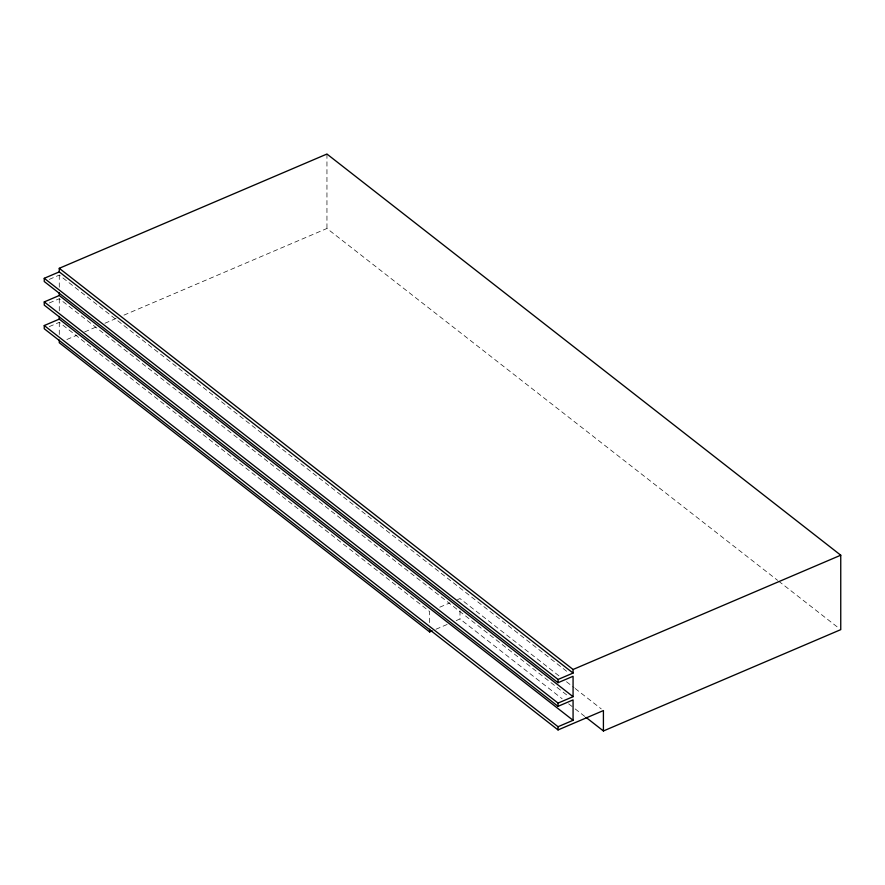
<?xml version="1.0" encoding="UTF-8"?>
<svg xmlns="http://www.w3.org/2000/svg" width="885" height="885" viewBox="0 0 885 885"><rect width="100%" height="100%" fill="white"/><g stroke="black" fill="none" stroke-linecap="round" stroke-linejoin="round"><path stroke-width="0.66" stroke-dasharray="4.42 3.32" d="M49.261 279.383L59.273 275.102L568.723 672.877M49.261 303.002L59.273 298.721L568.723 696.506M49.261 326.62L59.273 322.339L201.979 433.761M66.884 339.497L77.028 335.161M84.639 331.908L96.067 327.041M104.939 323.246L116.355 318.368M123.966 315.126L326.952 228.474L777.616 580.35M439.756 607.21L449.868 602.895M457.456 599.654L459.99 598.581L559.951 676.627M435.962 629.235L447.345 624.379M456.195 620.595L459.99 618.98L562.13 698.73M778.7 581.202L838.571 627.952M566.477 681.727L574.077 687.656M575.161 688.508L601.247 708.874M568.646 703.818L574.077 708.055M575.161 708.907L584.941 716.54M203.063 434.612L429.645 611.535L429.645 623.77M459.99 610.816L459.99 618.98M326.952 154.034L326.952 228.474M59.273 275.102L59.273 287.348M59.273 298.721L59.273 310.967M59.273 322.339L59.273 334.585"/><path stroke-width="1.33" d="M59.273 271.883L44.25 278.299L558.048 679.47L573.071 673.065L59.273 271.883L59.273 268.299L326.952 154.034L840.75 555.205L840.75 629.644L603.415 730.966L586.036 717.392M44.25 301.918L59.273 295.502L573.071 696.683L558.048 703.088L44.25 301.918L44.25 305.137L558.048 706.318L573.071 699.902L573.071 720.302L558.048 726.718L44.25 325.536L59.273 319.12L573.071 720.302M59.273 340.028L59.273 342.738L429.645 631.934L432.168 630.85M59.273 268.299L573.071 669.48L840.75 555.205M44.25 278.299L44.25 281.518L558.048 682.689L573.071 676.284L573.071 696.683M44.25 325.536L44.25 328.755L558.048 729.937L603.415 710.567L603.415 730.966M573.071 669.48L573.071 673.065M558.048 679.47L558.048 682.689M558.048 703.088L558.048 706.318M558.048 726.718L558.048 729.937M429.645 629.213L429.645 631.934M59.273 292.78L59.273 295.502M59.273 316.399L59.273 319.12"/></g></svg>
